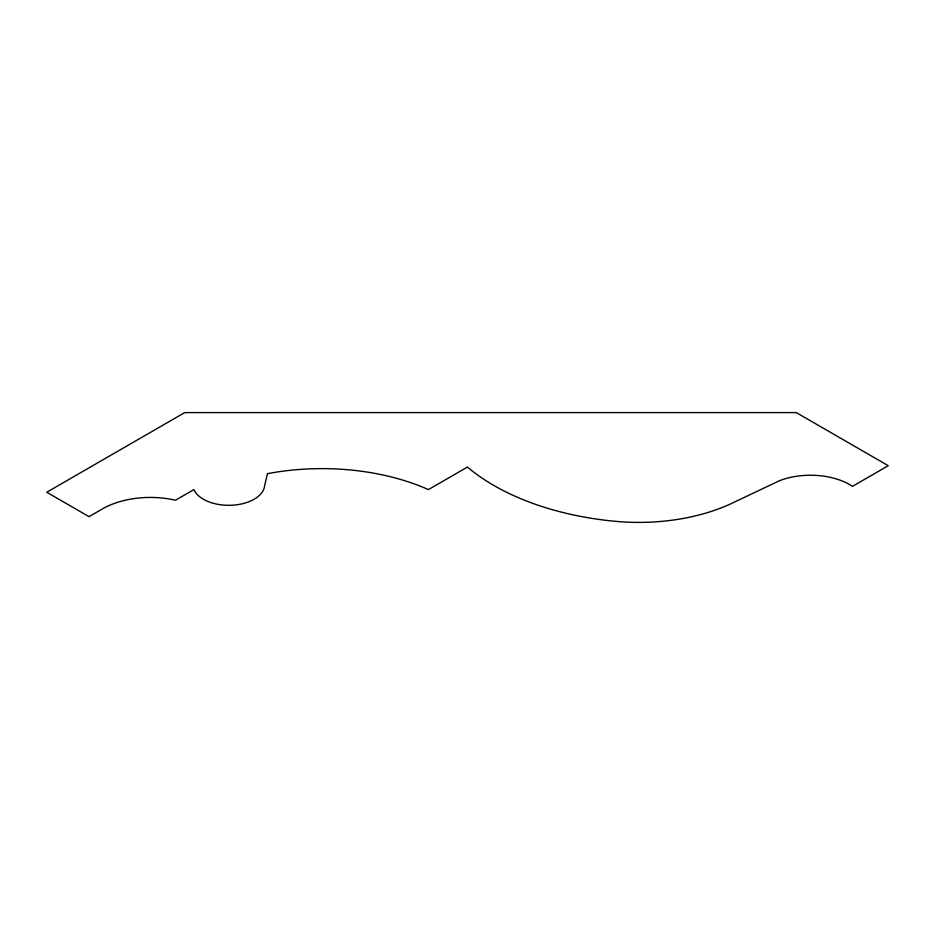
<?xml version="1.0" encoding="UTF-8"?>
<svg xmlns="http://www.w3.org/2000/svg" width="935" height="935" viewBox="0 0 935 935"><rect width="100%" height="100%" fill="white"/><g stroke="black" fill="none" stroke-linecap="round" stroke-linejoin="round"><path stroke-width="1.4" d="M267.468 473.671L264.605 485.826A35.916 20.734 0 0 1 232.055 505.216A35.916 20.734 0 0 1 193.896 489.601L175.499 500.213A67.846 39.177 0 0 0 102.721 508.745L89.024 516.658L46.75 492.254L184.698 412.604L796.281 412.604L888.25 465.7L852.486 486.352A55.41 31.989 0 0 0 779.51 480.695L730.644 503.883A147.52 85.167 0 0 1 616.948 521.461A221.922 128.118 0 0 1 467.43 467.068L428.417 489.601A174.19 100.571 0 0 0 267.468 473.671"/></g></svg>
